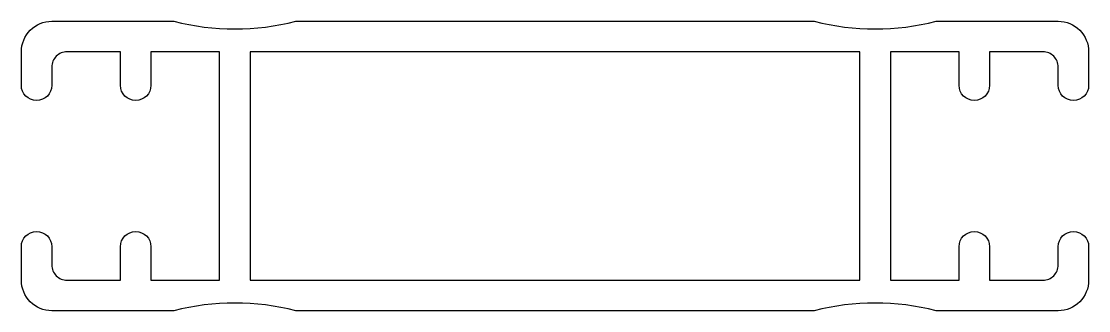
# Model space of a CAD drawing. Extents: x 774.2 to 844.8, y 416.8 to 435.9.
import ezdxf

# ---------------------------------------------------------------- set-up
doc = ezdxf.new("R2010")
doc.units = 0
doc.layers.get('0').update_dxf_attribs({"linetype": 'CONTINUOUS'})

msp = doc.modelspace()

# ---------------------------------------------------------------- linework, layer by layer
msp.add_lwpolyline([(836.222, 421.005, -1), (838.238, 421.005), (838.238, 418.788), (841.766, 418.788, 0.414214), (842.774, 419.795), (842.774, 421.005, -1), (844.789, 421.005), (844.789, 418.788, -0.414214), (842.774, 416.772), (834.71, 416.772, 0.125), (826.647, 416.772), (792.379, 416.772, 0.125), (784.316, 416.772), (776.253, 416.772, -0.414214), (774.238, 418.788), (774.238, 421.005, -1), (776.253, 421.005), (776.253, 419.795, 0.414214), (777.261, 418.788), (780.789, 418.788), (780.789, 421.005, -1), (782.805, 421.005), (782.805, 418.788), (787.34, 418.788), (787.34, 433.906), (782.805, 433.906), (782.805, 431.688, -1), (780.789, 431.688), (780.789, 433.906), (777.261, 433.906, 0.414214), (776.253, 432.898), (776.253, 431.688, -1), (774.238, 431.688), (774.238, 433.906, -0.414214), (776.253, 435.922), (784.316, 435.922, 0.125), (792.379, 435.922), (826.647, 435.922, 0.125), (834.71, 435.922), (842.774, 435.922, -0.414214), (844.789, 433.906), (844.789, 431.688, -1), (842.774, 431.688), (842.774, 432.898, 0.414214), (841.766, 433.906), (838.238, 433.906), (838.238, 431.688, -1), (836.222, 431.688), (836.222, 433.906), (831.687, 433.906), (831.687, 418.788), (836.222, 418.788)], format="xyb", close=True)
msp.add_lwpolyline([(829.671, 433.906), (789.356, 433.906), (789.356, 418.788), (829.671, 418.788)], close=True)

doc.saveas('drawing.dxf')
